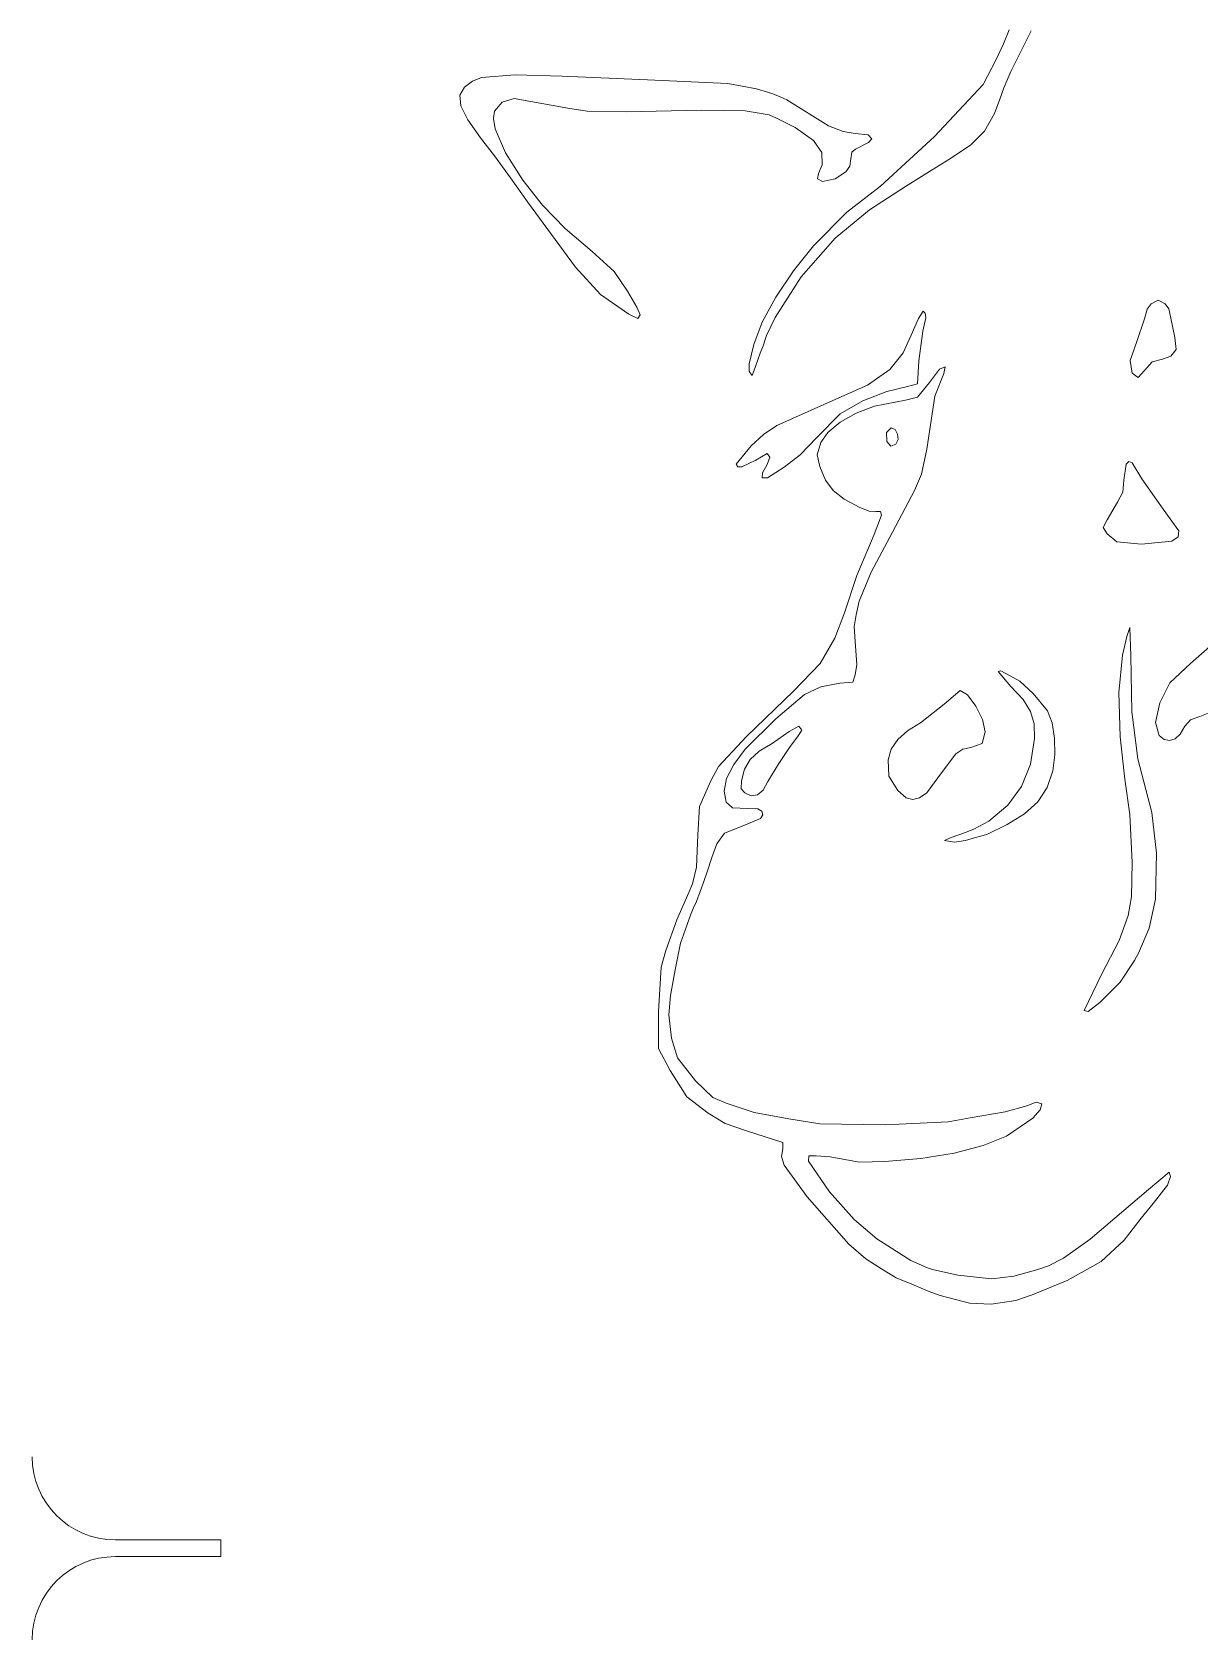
# Model space of a CAD drawing. Header units: inches. Extents: x 0.3 to 45.6, y 0.2 to 33.7.
# Drawn here: x 13.219 to 16.724, y 15.877 to 20.704 of the extents above; entities that cross this region are included whole.
import ezdxf

# ---------------------------------------------------------------- set-up
doc = ezdxf.new("R2010")
doc.units = ezdxf.units.IN
doc.header["$MEASUREMENT"] = 0

msp = doc.modelspace()

# ---------------------------------------------------------------- linework, layer by layer
at = {"color": 7, "linetype": 'Continuous', "lineweight": 15}
for p, q in [((16.1355, 20.6695), (16.1522, 20.7112)), ((16.1129, 20.6223), (16.1355, 20.6695)), ((16.2178, 20.7089), (16.1575, 20.5862)), ((16.0737, 20.5473), (16.1129, 20.6223)), ((14.541, 20.5577), (14.5684, 20.5684)), ((14.5684, 20.5684), (14.6686, 20.5765)), ((14.6686, 20.5765), (14.8103, 20.5725)), ((14.8103, 20.5725), (15.0658, 20.561)), ((16.1575, 20.5862), (16.1359, 20.5374)), ((14.5031, 20.5154), (14.5172, 20.5395)), ((14.5172, 20.5395), (14.541, 20.5577)), ((15.0658, 20.561), (15.3075, 20.5501)), ((15.3075, 20.5501), (15.3938, 20.5346)), ((15.3938, 20.5346), (15.4392, 20.5205)), ((15.4392, 20.5205), (15.463, 20.5112)), ((15.9277, 20.3912), (16.0737, 20.5473)), ((16.1359, 20.5374), (16.1242, 20.5034)), ((14.5061, 20.4829), (14.5031, 20.5154)), ((14.5267, 20.4407), (14.5061, 20.4829)), ((14.6301, 20.4943), (14.6067, 20.4675)), ((14.6657, 20.5056), (14.6301, 20.4943)), ((14.827, 20.4766), (14.6657, 20.5056)), ((14.8856, 20.4669), (14.827, 20.4766)), ((15.227, 20.4698), (15.002, 20.4657)), ((15.3595, 20.4682), (15.227, 20.4698)), ((15.4316, 20.4566), (15.3595, 20.4682)), ((15.463, 20.5112), (15.4841, 20.5008)), ((15.4841, 20.5008), (15.61, 20.4235)), ((16.1242, 20.5034), (16.1078, 20.4605)), ((14.5652, 20.3876), (14.5267, 20.4407)), ((14.6067, 20.4675), (14.6041, 20.445)), ((14.6041, 20.445), (14.6093, 20.4146)), ((15.002, 20.4657), (14.8856, 20.4669)), ((15.452, 20.4473), (15.4316, 20.4566)), ((15.5091, 20.4181), (15.452, 20.4473)), ((15.61, 20.4235), (15.6541, 20.4057)), ((16.1078, 20.4605), (16.0775, 20.4069)), ((14.6065, 20.3334), (14.5652, 20.3876)), ((14.6093, 20.4146), (14.6401, 20.3417)), ((15.5644, 20.3788), (15.5091, 20.4181)), ((15.59, 20.343), (15.5644, 20.3788)), ((15.6541, 20.4057), (15.6893, 20.4)), ((15.6893, 20.4), (15.729, 20.3961)), ((15.7298, 20.3727), (15.6908, 20.3532)), ((15.729, 20.3961), (15.7397, 20.3843)), ((15.7397, 20.3843), (15.7298, 20.3727)), ((15.7655, 20.2419), (15.9277, 20.3912)), ((16.0775, 20.4069), (16.0362, 20.3651)), ((14.6547, 20.2667), (14.6065, 20.3334)), ((14.6401, 20.3417), (14.692, 20.2598)), ((15.5911, 20.3064), (15.59, 20.343)), ((15.677, 20.3238), (15.6736, 20.3023)), ((15.6796, 20.3437), (15.677, 20.3238)), ((15.6908, 20.3532), (15.6796, 20.3437)), ((16.0362, 20.3651), (15.9714, 20.3222)), ((15.5766, 20.2638), (15.5793, 20.2801)), ((15.5793, 20.2801), (15.5911, 20.3064)), ((15.6614, 20.2846), (15.6294, 20.2641)), ((15.6736, 20.3023), (15.6614, 20.2846)), ((15.9131, 20.286), (15.8408, 20.2415)), ((15.9714, 20.3222), (15.9131, 20.286)), ((14.7061, 20.1946), (14.6547, 20.2667)), ((14.692, 20.2598), (14.751, 20.185)), ((15.5914, 20.2556), (15.5766, 20.2638)), ((15.6294, 20.2641), (15.5914, 20.2556)), ((15.6646, 20.1643), (15.7655, 20.2419)), ((15.8408, 20.2415), (15.7325, 20.1709)), ((14.8503, 19.9985), (14.7061, 20.1946)), ((14.751, 20.185), (14.8195, 20.1145)), ((15.5651, 20.063), (15.6646, 20.1643)), ((15.7325, 20.1709), (15.6301, 20.0856)), ((14.8195, 20.1145), (14.8998, 20.0458)), ((15.6301, 20.0856), (15.5278, 19.9698)), ((14.8998, 20.0458), (14.9661, 19.9856)), ((15.5042, 19.9877), (15.5651, 20.063)), ((14.9254, 19.9171), (14.8503, 19.9985)), ((14.9661, 19.9856), (15.0066, 19.9263)), ((15.4516, 19.9091), (15.5042, 19.9877)), ((15.5278, 19.9698), (15.4497, 19.8473)), ((15.0103, 19.8577), (14.9254, 19.9171)), ((15.0066, 19.9263), (15.0344, 19.8789)), ((15.4109, 19.8334), (15.4516, 19.9091)), ((16.566, 19.8729), (16.5783, 19.889)), ((16.5783, 19.889), (16.5991, 19.8994)), ((16.5991, 19.8994), (16.6199, 19.8891)), ((16.6199, 19.8891), (16.6317, 19.8738)), ((15.0368, 19.8449), (15.0103, 19.8577)), ((15.0344, 19.8789), (15.0441, 19.8553)), ((15.0441, 19.8553), (15.0368, 19.8449)), ((15.4497, 19.8473), (15.4235, 19.7937)), ((15.8686, 19.8195), (15.8798, 19.8447)), ((15.8798, 19.8447), (15.8938, 19.8667)), ((15.9019, 19.8467), (15.8931, 19.8068)), ((15.8938, 19.8667), (15.9, 19.8611)), ((15.9, 19.8611), (15.9019, 19.8467)), ((16.5357, 19.7758), (16.5583, 19.844)), ((16.5583, 19.844), (16.566, 19.8729)), ((16.6317, 19.8738), (16.6374, 19.8461)), ((16.6374, 19.8461), (16.6491, 19.7874)), ((15.3858, 19.7667), (15.4109, 19.8334)), ((15.4235, 19.7937), (15.4131, 19.763)), ((15.8338, 19.742), (15.8576, 19.7949)), ((15.8576, 19.7949), (15.8686, 19.8195)), ((15.8931, 19.8068), (15.8806, 19.7171)), ((15.3718, 19.709), (15.3858, 19.7667)), ((15.4131, 19.763), (15.4048, 19.7407)), ((16.5155, 19.7182), (16.5357, 19.7758)), ((16.6537, 19.7513), (16.6371, 19.7313)), ((16.6491, 19.7874), (16.6537, 19.7513)), ((15.3719, 19.686), (15.3718, 19.709)), ((15.3904, 19.7006), (15.3807, 19.6737)), ((15.4048, 19.7407), (15.3904, 19.7006)), ((15.7938, 19.6915), (15.8338, 19.742)), ((15.8806, 19.7171), (15.877, 19.6481)), ((15.9433, 19.6924), (15.9602, 19.6992)), ((15.9602, 19.6992), (15.9556, 19.68)), ((16.5208, 19.6807), (16.5155, 19.7182)), ((16.5814, 19.7143), (16.5587, 19.6887)), ((16.6119, 19.7224), (16.5814, 19.7143)), ((16.6371, 19.7313), (16.6119, 19.7224)), ((15.3807, 19.6737), (15.3719, 19.686)), ((15.7265, 19.6449), (15.7938, 19.6915)), ((15.877, 19.6481), (15.8464, 19.6405)), ((15.8769, 19.6089), (15.9125, 19.6529)), ((15.9125, 19.6529), (15.9433, 19.6924)), ((15.9556, 19.68), (15.9292, 19.611)), ((16.5391, 19.6678), (16.5208, 19.6807)), ((16.5587, 19.6887), (16.5391, 19.6678)), ((15.6047, 19.5901), (15.7265, 19.6449)), ((15.7851, 19.6257), (15.7129, 19.5975)), ((15.7474, 19.581), (15.8412, 19.5999)), ((15.8464, 19.6405), (15.7851, 19.6257)), ((15.8412, 19.5999), (15.8769, 19.6089)), ((15.9292, 19.611), (15.9047, 19.4521)), ((15.4546, 19.5238), (15.6047, 19.5901)), ((15.6442, 19.5585), (15.574, 19.4863)), ((15.7129, 19.5975), (15.6442, 19.5585)), ((15.6446, 19.5334), (15.6931, 19.5607)), ((15.6931, 19.5607), (15.7474, 19.581)), ((15.4142, 19.4966), (15.4546, 19.5238)), ((15.5862, 19.4724), (15.6072, 19.5028)), ((15.6072, 19.5028), (15.6446, 19.5334)), ((15.7979, 19.5167), (15.7837, 19.5019)), ((15.81, 19.5111), (15.7979, 19.5167)), ((15.8173, 19.4977), (15.81, 19.5111)), ((15.3325, 19.4068), (15.3776, 19.4625)), ((15.3776, 19.4625), (15.4142, 19.4966)), ((15.574, 19.4863), (15.5242, 19.4351)), ((15.5761, 19.4349), (15.5862, 19.4724)), ((15.7837, 19.5019), (15.7843, 19.4751)), ((15.7843, 19.4751), (15.7967, 19.4618)), ((15.7967, 19.4618), (15.812, 19.4678)), ((15.812, 19.4678), (15.8185, 19.4816)), ((15.8185, 19.4816), (15.8173, 19.4977)), ((15.337, 19.3994), (15.3325, 19.4068)), ((15.3919, 19.4197), (15.3496, 19.3993)), ((15.4256, 19.4389), (15.3919, 19.4197)), ((15.4116, 19.3817), (15.4259, 19.4066)), ((15.4334, 19.428), (15.4256, 19.4389)), ((15.4259, 19.4066), (15.4334, 19.428)), ((15.5242, 19.4351), (15.477, 19.3978)), ((15.5837, 19.3998), (15.5761, 19.4349)), ((15.9047, 19.4521), (15.8889, 19.3771)), ((16.4964, 19.3597), (16.503, 19.4071)), ((16.503, 19.4071), (16.5108, 19.415)), ((16.5108, 19.415), (16.5211, 19.4114)), ((16.5211, 19.4114), (16.5504, 19.3633)), ((15.3496, 19.3993), (15.337, 19.3994)), ((15.4108, 19.3658), (15.4116, 19.3817)), ((15.4261, 19.3658), (15.4108, 19.3658)), ((15.477, 19.3978), (15.4261, 19.3658)), ((15.6011, 19.3591), (15.5837, 19.3998)), ((15.6239, 19.3281), (15.6011, 19.3591)), ((15.8889, 19.3771), (15.8681, 19.3278)), ((16.4933, 19.323), (16.4964, 19.3597)), ((16.5504, 19.3633), (16.614, 19.2718)), ((15.6565, 19.3022), (15.6239, 19.3281)), ((15.8681, 19.3278), (15.8022, 19.2028)), ((16.4775, 19.2927), (16.4933, 19.323)), ((15.7035, 19.2769), (15.6565, 19.3022)), ((15.7319, 19.2659), (15.7035, 19.2769)), ((15.7521, 19.2648), (15.7319, 19.2659)), ((15.7659, 19.2653), (15.7521, 19.2648)), ((15.7686, 19.254), (15.7659, 19.2653)), ((16.4464, 19.2404), (16.4775, 19.2927)), ((16.614, 19.2718), (16.6611, 19.2072)), ((15.747, 19.1963), (15.7686, 19.254)), ((16.4343, 19.2169), (16.4464, 19.2404)), ((16.4458, 19.1982), (16.4343, 19.2169)), ((15.6944, 19.0726), (15.747, 19.1963)), ((15.8022, 19.2028), (15.7373, 19.0834)), ((16.4755, 19.1737), (16.4458, 19.1982)), ((16.5492, 19.1674), (16.4755, 19.1737)), ((16.6404, 19.1762), (16.5492, 19.1674)), ((16.6589, 19.1887), (16.6404, 19.1762)), ((16.6611, 19.2072), (16.6589, 19.1887)), ((15.6579, 18.9612), (15.6944, 19.0726)), ((15.7373, 19.0834), (15.702, 18.9963)), ((15.702, 18.9963), (15.693, 18.9552)), ((15.6283, 18.8849), (15.6579, 18.9612)), ((15.693, 18.9552), (15.6867, 18.9192)), ((15.585, 18.8084), (15.6283, 18.8849)), ((15.6867, 18.9192), (15.6907, 18.8612)), ((16.4926, 18.8334), (16.5049, 18.8903)), ((16.5049, 18.8903), (16.5143, 18.9167)), ((16.5143, 18.9167), (16.5169, 18.832)), ((15.6907, 18.8612), (15.6947, 18.8053)), ((16.4812, 18.722), (16.4926, 18.8334)), ((16.5169, 18.832), (16.5207, 18.6637)), ((16.6967, 18.8085), (16.7626, 18.8666)), ((15.5041, 18.7254), (15.585, 18.8084)), ((15.6947, 18.8053), (15.69, 18.7751)), ((16.1195, 18.7845), (16.1272, 18.7863)), ((16.1568, 18.7399), (16.1195, 18.7845)), ((16.1272, 18.7863), (16.1527, 18.7729)), ((16.6343, 18.7506), (16.6967, 18.8085)), ((15.587, 18.739), (15.5373, 18.7152)), ((15.6436, 18.7496), (15.587, 18.739)), ((15.6825, 18.7528), (15.6436, 18.7496)), ((15.69, 18.7751), (15.6825, 18.7528)), ((16.1527, 18.7729), (16.1844, 18.7556)), ((16.1939, 18.7002), (16.1568, 18.7399)), ((16.1844, 18.7556), (16.224, 18.7187)), ((16.6042, 18.6908), (16.6343, 18.7506)), ((15.3632, 18.5896), (15.5041, 18.7254)), ((15.5373, 18.7152), (15.4517, 18.6425)), ((15.8862, 18.6302), (15.9574, 18.6868)), ((15.9574, 18.6868), (16.0048, 18.7278)), ((16.0048, 18.7278), (16.0269, 18.7142)), ((16.0269, 18.7142), (16.0515, 18.681)), ((16.2163, 18.6647), (16.1939, 18.7002)), ((16.224, 18.7187), (16.2671, 18.6667)), ((16.4849, 18.5889), (16.4812, 18.722)), ((16.5913, 18.6311), (16.6042, 18.6908)), ((15.4517, 18.6425), (15.3595, 18.5515)), ((16.0515, 18.681), (16.0715, 18.6402)), ((16.0715, 18.6402), (16.0797, 18.6035)), ((16.2268, 18.6276), (16.2163, 18.6647)), ((16.2671, 18.6667), (16.2808, 18.6309)), ((16.5207, 18.6637), (16.5382, 18.5223)), ((16.696, 18.6394), (16.6797, 18.621)), ((16.7242, 18.6501), (16.696, 18.6394)), ((16.754, 18.6616), (16.7242, 18.6501)), ((15.2793, 18.4994), (15.3632, 18.5896)), ((15.4408, 18.569), (15.4918, 18.6041)), ((15.4918, 18.6041), (15.521, 18.6204)), ((15.5187, 18.5918), (15.4927, 18.5562)), ((15.5293, 18.6089), (15.5187, 18.5918)), ((15.521, 18.6204), (15.5293, 18.6089)), ((15.818, 18.5806), (15.8473, 18.607)), ((15.8473, 18.607), (15.8862, 18.6302)), ((16.0797, 18.6035), (16.0709, 18.569)), ((16.2279, 18.5834), (16.2268, 18.6276)), ((16.2808, 18.6309), (16.2884, 18.5846)), ((16.4995, 18.4612), (16.4849, 18.5889)), ((16.6024, 18.5925), (16.5913, 18.6311)), ((16.6169, 18.5804), (16.6024, 18.5925)), ((16.6656, 18.5964), (16.6503, 18.5825)), ((16.6797, 18.621), (16.6656, 18.5964)), ((15.3595, 18.5515), (15.3251, 18.5059)), ((15.3745, 18.5207), (15.4017, 18.5457)), ((15.4017, 18.5457), (15.4408, 18.569)), ((15.4927, 18.5562), (15.4602, 18.5084)), ((15.7883, 18.5191), (15.7982, 18.5512)), ((15.7982, 18.5512), (15.818, 18.5806)), ((15.9921, 18.538), (15.9492, 18.4803)), ((16.0132, 18.5513), (15.9921, 18.538)), ((16.037, 18.557), (16.0132, 18.5513)), ((16.0709, 18.569), (16.037, 18.557)), ((16.2161, 18.5061), (16.2279, 18.5834)), ((16.2884, 18.5846), (16.2893, 18.5343)), ((16.6335, 18.5771), (16.6169, 18.5804)), ((16.6503, 18.5825), (16.6335, 18.5771)), ((15.2561, 18.4565), (15.2793, 18.4994)), ((15.3251, 18.5059), (15.3039, 18.4634)), ((15.3488, 18.4569), (15.3575, 18.4918)), ((15.3575, 18.4918), (15.3745, 18.5207)), ((15.4602, 18.5084), (15.428, 18.4542)), ((15.7903, 18.4702), (15.7883, 18.5191)), ((16.1895, 18.4395), (16.2161, 18.5061)), ((16.2893, 18.5343), (16.2829, 18.4862)), ((16.5382, 18.5223), (16.5807, 18.3612)), ((15.2229, 18.3792), (15.2561, 18.4565)), ((15.3039, 18.4634), (15.2963, 18.4251)), ((15.3479, 18.4323), (15.3488, 18.4569)), ((15.428, 18.4542), (15.4131, 18.4288)), ((15.8181, 18.4278), (15.7903, 18.4702)), ((15.9492, 18.4803), (15.9044, 18.4208)), ((16.2829, 18.4862), (16.2657, 18.4364)), ((16.5143, 18.3556), (16.4995, 18.4612)), ((15.2963, 18.4251), (15.3028, 18.3921)), ((15.3581, 18.4202), (15.3479, 18.4323)), ((15.3779, 18.4117), (15.3581, 18.4202)), ((15.3963, 18.4146), (15.3779, 18.4117)), ((15.4131, 18.4288), (15.3963, 18.4146)), ((15.8429, 18.4053), (15.8181, 18.4278)), ((15.8633, 18.4001), (15.8429, 18.4053)), ((15.8831, 18.4053), (15.8633, 18.4001)), ((15.9044, 18.4208), (15.8831, 18.4053)), ((16.1478, 18.3829), (16.1895, 18.4395)), ((16.2379, 18.3937), (16.1984, 18.357)), ((16.2657, 18.4364), (16.2379, 18.3937)), ((15.2174, 18.2945), (15.2229, 18.3792)), ((15.3028, 18.3921), (15.3212, 18.375)), ((15.3212, 18.375), (15.367, 18.3731)), ((15.367, 18.3731), (15.3976, 18.3728)), ((15.3976, 18.3728), (15.4096, 18.3653)), ((15.4129, 18.354), (15.406, 18.3438)), ((15.4096, 18.3653), (15.4129, 18.354)), ((16.0906, 18.3356), (16.1478, 18.3829)), ((16.1984, 18.357), (16.1464, 18.3252)), ((16.5212, 18.2112), (16.5143, 18.3556)), ((16.5807, 18.3612), (16.5948, 18.2389)), ((15.2978, 18.2989), (15.2741, 18.2668)), ((15.3554, 18.3219), (15.2978, 18.2989)), ((15.406, 18.3438), (15.3554, 18.3219)), ((15.9777, 18.2859), (16.0179, 18.3004)), ((16.0179, 18.3004), (16.0457, 18.3112)), ((16.0457, 18.3112), (16.0906, 18.3356)), ((16.1464, 18.3252), (16.0846, 18.2953)), ((15.2136, 18.1972), (15.2174, 18.2945)), ((15.2741, 18.2668), (15.2596, 18.2267)), ((15.9575, 18.2772), (15.9777, 18.2859)), ((15.9878, 18.2724), (15.9575, 18.2772)), ((16.0212, 18.2775), (15.9878, 18.2724)), ((16.0507, 18.2866), (16.0212, 18.2775)), ((16.0846, 18.2953), (16.0507, 18.2866)), ((15.2596, 18.2267), (15.2456, 18.1835)), ((16.5193, 18.1086), (16.5212, 18.2112)), ((16.5948, 18.2389), (16.5917, 18.1009)), ((15.2016, 18.1471), (15.2136, 18.1972)), ((15.2353, 18.1543), (15.2242, 18.1237)), ((15.2456, 18.1835), (15.2353, 18.1543)), ((15.1547, 18.0389), (15.1906, 18.1207)), ((15.1906, 18.1207), (15.2016, 18.1471)), ((15.2242, 18.1237), (15.2129, 18.0946)), ((16.5088, 18.0521), (16.5193, 18.1086)), ((15.1964, 18.0557), (15.1853, 18.0251)), ((15.2046, 18.0754), (15.1964, 18.0557)), ((15.2129, 18.0946), (15.2046, 18.0754)), ((16.5917, 18.1009), (16.572, 18.0138)), ((15.1214, 17.9473), (15.1547, 18.0389)), ((15.1853, 18.0251), (15.1652, 17.9689)), ((16.482, 17.9767), (16.5088, 18.0521)), ((16.572, 18.0138), (16.54, 17.9389)), ((15.1652, 17.9689), (15.149, 17.8889)), ((16.4297, 17.8751), (16.482, 17.9767)), ((15.1069, 17.8973), (15.1214, 17.9473)), ((16.5284, 17.9167), (16.4853, 17.8522)), ((16.54, 17.9389), (16.5284, 17.9167)), ((15.0995, 17.7639), (15.1069, 17.8973)), ((15.149, 17.8889), (15.1357, 17.8118)), ((16.3772, 17.7664), (16.4297, 17.8751)), ((16.4853, 17.8522), (16.4244, 17.7911)), ((15.1357, 17.8118), (15.1301, 17.7535)), ((16.3888, 17.7638), (16.3772, 17.7664)), ((16.4244, 17.7911), (16.3888, 17.7638)), ((15.0992, 17.6528), (15.0995, 17.7639)), ((15.1301, 17.7535), (15.138, 17.6838)), ((15.138, 17.6838), (15.1564, 17.6244)), ((15.134, 17.5862), (15.0992, 17.6528)), ((15.1564, 17.6244), (15.2105, 17.5556)), ((15.1841, 17.5073), (15.134, 17.5862)), ((15.2105, 17.5556), (15.2627, 17.5055)), ((15.2483, 17.4583), (15.1841, 17.5073)), ((15.2627, 17.5055), (15.302, 17.489)), ((15.302, 17.489), (15.3329, 17.4785)), ((15.3329, 17.4785), (15.3862, 17.4604)), ((16.14, 17.4623), (16.2047, 17.4801)), ((16.2047, 17.4801), (16.2332, 17.4914)), ((16.2332, 17.4914), (16.2498, 17.4866)), ((16.2498, 17.4866), (16.2453, 17.4683)), ((15.2998, 17.4275), (15.2483, 17.4583)), ((15.3637, 17.4058), (15.2998, 17.4275)), ((15.3862, 17.4604), (15.4908, 17.4419)), ((15.4908, 17.4419), (15.5833, 17.4267)), ((15.7795, 17.4237), (15.9686, 17.4329)), ((15.9686, 17.4329), (16.0353, 17.4448)), ((16.0353, 17.4448), (16.14, 17.4623)), ((16.2235, 17.4438), (16.1436, 17.3899)), ((16.2453, 17.4683), (16.2235, 17.4438)), ((15.4723, 17.3707), (15.3637, 17.4058)), ((15.5833, 17.4267), (15.7795, 17.4237)), ((16.1436, 17.3899), (16.0739, 17.3615)), ((15.4687, 17.3284), (15.4729, 17.3511)), ((15.4729, 17.3511), (15.4723, 17.3707)), ((15.5729, 17.3307), (15.5509, 17.3302)), ((15.6144, 17.3273), (15.5729, 17.3307)), ((15.9867, 17.3385), (15.8868, 17.3222)), ((16.0739, 17.3615), (15.9867, 17.3385)), ((15.4768, 17.3021), (15.4687, 17.3284)), ((15.5452, 17.2075), (15.4768, 17.3021)), ((15.5509, 17.3302), (15.5495, 17.314)), ((15.5495, 17.314), (15.6124, 17.2223)), ((15.6635, 17.3188), (15.6144, 17.3273)), ((15.7027, 17.3119), (15.6635, 17.3188)), ((15.7789, 17.3133), (15.7027, 17.3119)), ((15.8868, 17.3222), (15.7789, 17.3133)), ((16.5705, 17.2291), (16.6321, 17.2816)), ((16.6274, 17.2427), (16.5843, 17.1873)), ((16.6366, 17.2683), (16.6274, 17.2427)), ((16.6321, 17.2816), (16.6366, 17.2683)), ((15.6705, 17.0655), (15.5452, 17.2075)), ((15.6124, 17.2223), (15.6863, 17.1395)), ((16.3952, 17.0802), (16.5705, 17.2291)), ((16.5843, 17.1873), (16.5488, 17.1432)), ((15.6863, 17.1395), (15.7547, 17.0814)), ((16.5488, 17.1432), (16.4973, 17.0776)), ((15.7216, 17.0213), (15.6705, 17.0655)), ((15.7547, 17.0814), (15.8571, 17.0165)), ((16.3153, 17.023), (16.3952, 17.0802)), ((16.4973, 17.0776), (16.4278, 17.0128)), ((15.7714, 16.989), (15.7216, 17.0213)), ((15.8571, 17.0165), (15.9072, 16.9945)), ((15.9072, 16.9945), (15.9217, 16.9893)), ((16.2382, 16.9895), (16.2705, 17.0001)), ((16.2705, 17.0001), (16.3153, 17.023)), ((16.4278, 17.0128), (16.3261, 16.9563)), ((15.8131, 16.9638), (15.7714, 16.989)), ((15.8599, 16.9452), (15.8131, 16.9638)), ((15.9086, 16.924), (15.8599, 16.9452)), ((15.9217, 16.9893), (15.9983, 16.9723)), ((15.9983, 16.9723), (16.1001, 16.9612)), ((16.1001, 16.9612), (16.1663, 16.9689)), ((16.1663, 16.9689), (16.2382, 16.9895)), ((16.3261, 16.9563), (16.2214, 16.9126)), ((15.9452, 16.9106), (15.9086, 16.924)), ((16.0325, 16.8878), (15.9452, 16.9106)), ((16.1723, 16.8961), (16.0982, 16.8852)), ((16.2214, 16.9126), (16.1723, 16.8961)), ((16.0982, 16.8852), (16.0325, 16.8878)), ((13.469, 16.1771), (13.7854, 16.1771)), ((13.7854, 16.1771), (13.7854, 16.1271)), ((13.7854, 16.1271), (13.469, 16.1271))]:
    msp.add_line(p, q, dxfattribs=at)
for centre, start, end in [((13.469, 16.4271), 180, 270), ((13.469, 15.8771), 90, 180)]:
    msp.add_arc(centre, 0.25, start, end, dxfattribs=at)

doc.saveas('drawing.dxf')
